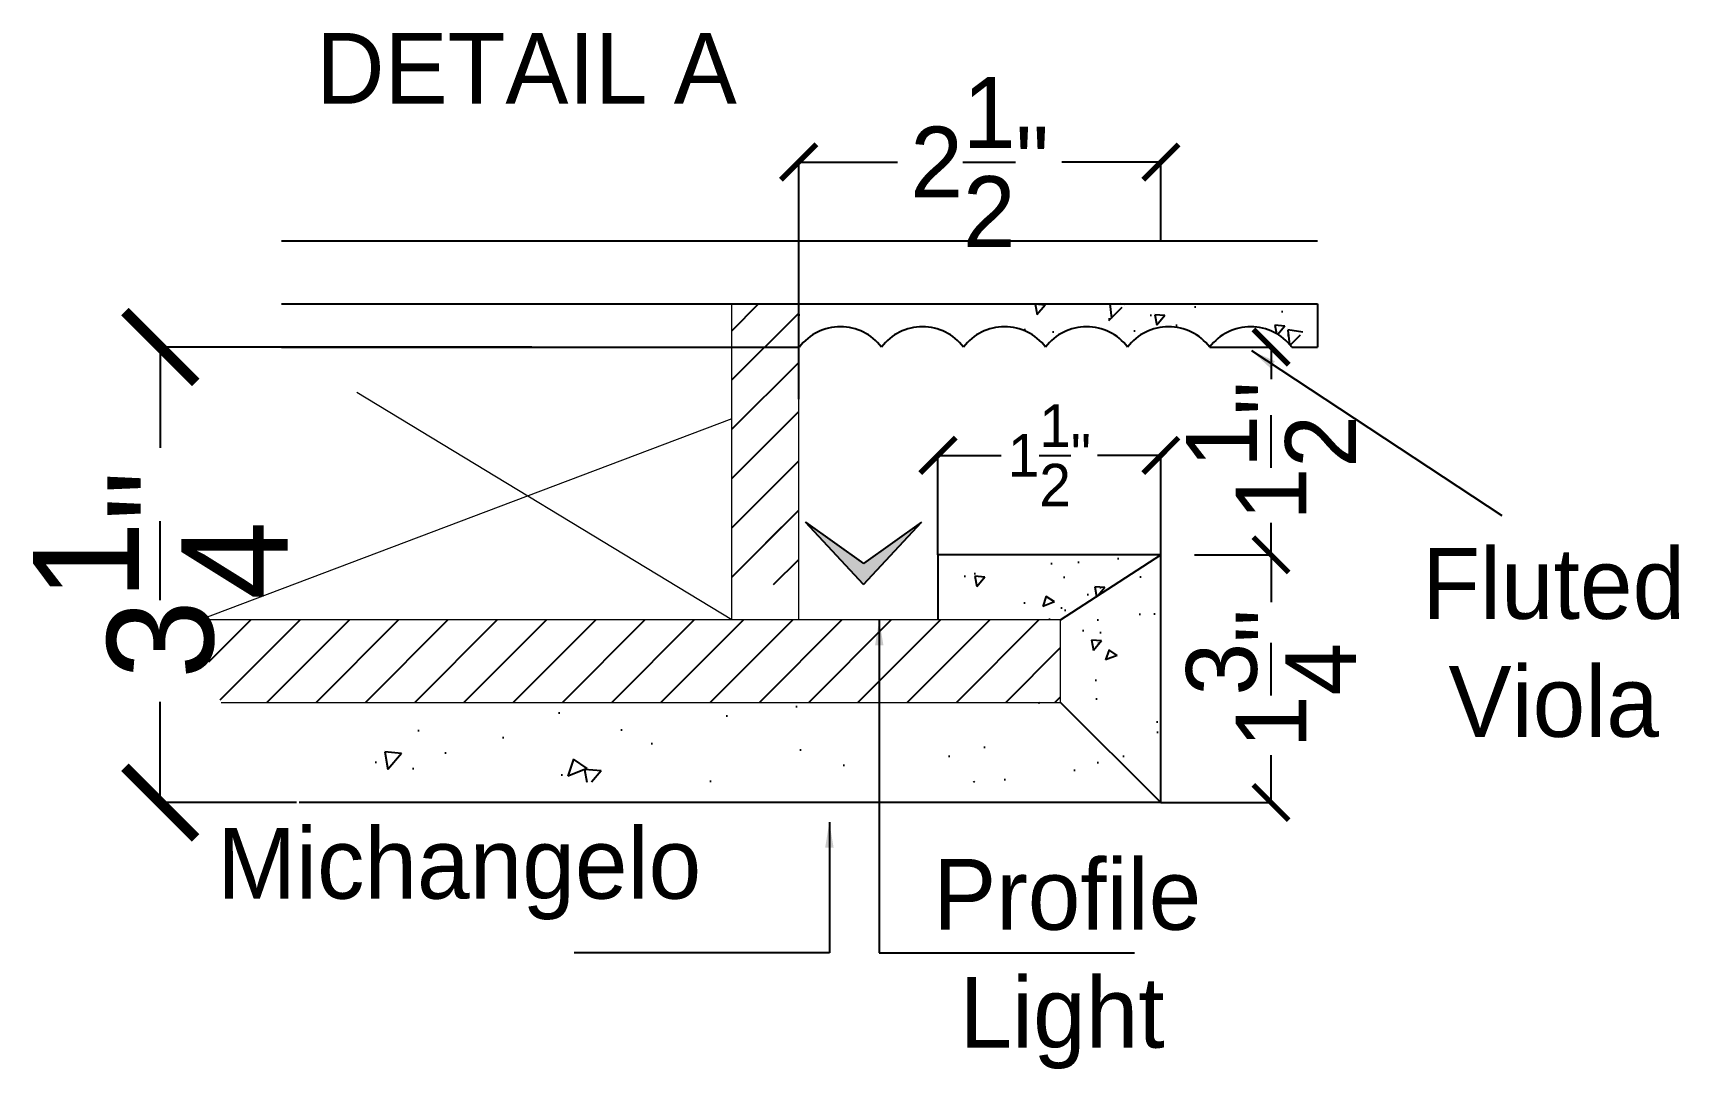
# Model space of a CAD drawing. Header units: inches. Extents: x -137722 to 81594, y -22256 to -1207.
# Drawn here: x -62692.73 to -62681.1, y -2386.95 to -2379.63 of the extents above; entities that cross this region are included whole.
import ezdxf

# ---------------------------------------------------------------- set-up
doc = ezdxf.new("R2010")
doc.units = ezdxf.units.IN
doc.header["$LTSCALE"] = 0.05
doc.header["$MEASUREMENT"] = 0
doc.header["$PDMODE"] = 3
doc.header["$PDSIZE"] = -4
doc.linetypes.add('DASHED2', pattern=[0.375, 0.25, -0.125])
doc.layers.get('Defpoints').update_dxf_attribs({"linetype": 'DASHED2'})
for name, color, linetype in [('Civil Dimension - Text', 7, 'Continuous'), ('Flooring Hatch', 251, 'Continuous'), ('Furniture Layout', 6, 'Continuous'), ('HATCH', 251, 'Continuous'), ('SECTIONCUTEDGES', 7, 'Continuous'), ('text', 176, 'Continuous')]:
    doc.layers.add(name, color=color, linetype=linetype)
doc.layers.add('FURNITURE', color=36, linetype='Continuous', lineweight=18)
doc.styles.add('9-128OF1-4', font='stylu.ttf')
doc.styles.get("Standard").update_dxf_attribs({"font": 'stylu.ttf', "height": 6})
doc.dimstyles.new('Annotative', dxfattribs={"dimtxt": 6, "dimasz": 0.18, "dimexe": 0.18, "dimexo": 0.0625, "dimgap": 0.09, "dimtad": 0, "dimtih": 1, "dimtoh": 1, "dimdec": 3, "dimzin": 0, "dimdsep": 46, "dimlunit": 4, "dimtxsty": 'Standard', "dimcen": 0.09, "dimadec": 0, "dimazin": 0, "dimtfac": 1, "dimtdec": 3, "dimtofl": 0, "dimtmove": 0, "dimatfit": 3, "dimfxl": 1, "dimtolj": 1, "dimtzin": 0, "dimarcsym": 0})
doc.dimstyles.new('DIM 1-4', dxfattribs={"dimtxt": 3.0792, "dimasz": 1.82, "dimexe": 1.82, "dimexo": 0, "dimgap": 0.09, "dimtad": 0, "dimzin": 0, "dimdsep": 46, "dimlunit": 4, "dimtxsty": '9-128OF1-4', "dimblk": 'ARCHTICK', "dimcen": 1.8125, "dimdle": 1.82, "dimclrd": 8, "dimclre": 8, "dimadec": 0, "dimazin": 0, "dimtfac": 1, "dimtofl": 0, "dimtmove": 0, "dimatfit": 3, "dimldrblk": 'OPEN90', "dimfxl": 1, "dimtolj": 1, "dimtzin": 0, "dimlwd": -1, "dimarcsym": 0})
pattern_1 = [(225, (-66245.0339, -2825.19545), (0.17399281, -0.17399281), [])]

# ---------------------------------------------------------------- blocks, each defined once
blk = doc.blocks.new('adwawd')
at = {"layer": 'Flooring Hatch', "ltscale": 50, "true_color": 0xcd6928, "transparency": 33554687}
h = blk.add_hatch(color=32, dxfattribs=at)
h.dxf.hatch_style = 1
h.paths.add_polyline_path([(-77941.34, -7094.04), (-77946.01, -7099.05), (-77941.34, -7095.73), (-77936.68, -7099.05)])
at = {"layer": 'Civil Dimension - Text', "color": 2, "ltscale": 50}
for p, q in [((-77941.34, -7094.04), (-77946.01, -7099.05)), ((-77941.34, -7094.04), (-77936.68, -7099.05)), ((-77946.01, -7099.05), (-77941.34, -7095.73)), ((-77936.68, -7099.05), (-77941.34, -7095.73))]:
    blk.add_line(p, q, dxfattribs=at)
blk = doc.blocks.new('_ArchTick')
at = {"color": 0, "const_width": 0.15}
blk.add_lwpolyline([(-0.5, -0.5), (0.5, 0.5)], dxfattribs=at)
blk = doc.blocks.new('*D564')
at = {"layer": 'Civil Dimension - Text', "color": 8, "lineweight": -2, "ltscale": 50, "transparency": 16777216}
for p, q in [((-62689.209, -2381.848), (-62691.834, -2381.848)), ((-62690.872, -2385.066), (-62691.834, -2385.066))]:
    blk.add_line(p, q, dxfattribs=at)
at = {"layer": 'Civil Dimension - Text', "color": 8, "ltscale": 50, "transparency": 16777216}
for p, q in [((-62691.834, -2381.848), (-62691.834, -2382.559)), ((-62691.834, -2385.066), (-62691.834, -2384.355))]:
    blk.add_line(p, q, dxfattribs=at)
at = {"layer": 'Defpoints', "color": 0, "ltscale": 50, "transparency": 16777216}
for p in [(-62691.834, -2381.848), (-62689.209, -2381.848), (-62690.872, -2385.066)]:
    blk.add_point(p, dxfattribs=at)
at = {"layer": 'Civil Dimension - Text', "color": 8, "ltscale": 50, "transparency": 16777216, "xscale": 0.5, "yscale": 0.5, "zscale": 0.5}
for p, rotation in [((-62691.834, -2381.848), 90), ((-62691.834, -2385.066), 270)]:
    blk.add_blockref('_ArchTick', p, dxfattribs=dict(at, rotation=rotation))
at = {"layer": 'Civil Dimension - Text', "ltscale": 50, "transparency": 16777216, "insert": (-62691.834, -2383.457), "char_height": 0.75, "attachment_point": 5, "rotation": 90, "style": '9-128OF1-4'}
blk.add_mtext('\\A1;3{\\H1x;\\S1/4;}"', dxfattribs=at)
blk = doc.blocks.new('_Open90')
at = {"color": 0, "linetype": 'ByBlock', "lineweight": -2}
for p, q in [((-0.5, 0.5), (0, 0)), ((0, 0), (-1, 0)), ((0, 0), (-0.5, -0.5))]:
    blk.add_line(p, q, dxfattribs=at)
blk = doc.blocks.new('*D565')
at = {"layer": 'Civil Dimension - Text', "color": 8, "lineweight": -2, "ltscale": 50, "transparency": 16777216}
for p, q in [((-62687.323, -2382.216), (-62687.323, -2380.541)), ((-62684.764, -2381.098), (-62684.764, -2380.541))]:
    blk.add_line(p, q, dxfattribs=at)
at = {"layer": 'Civil Dimension - Text', "color": 8, "ltscale": 50, "transparency": 16777216}
for p, q in [((-62687.323, -2380.541), (-62686.625, -2380.541)), ((-62684.764, -2380.541), (-62685.463, -2380.541))]:
    blk.add_line(p, q, dxfattribs=at)
at = {"layer": 'Defpoints', "color": 0, "ltscale": 50, "transparency": 16777216}
for p in [(-62687.323, -2380.541), (-62684.764, -2381.098), (-62687.323, -2382.216)]:
    blk.add_point(p, dxfattribs=at)
at = {"layer": 'Civil Dimension - Text', "color": 8, "ltscale": 50, "transparency": 16777216, "xscale": 0.25, "yscale": 0.25, "zscale": 0.25, "rotation": 180}
blk.add_blockref('_ArchTick', (-62687.323, -2380.541), dxfattribs=at)
at = {"layer": 'Civil Dimension - Text', "color": 8, "ltscale": 50, "transparency": 16777216, "xscale": 0.25, "yscale": 0.25, "zscale": 0.25}
blk.add_blockref('_ArchTick', (-62684.764, -2380.541), dxfattribs=at)
at = {"layer": 'Civil Dimension - Text', "ltscale": 50, "transparency": 16777216, "insert": (-62686.044, -2380.541), "char_height": 0.5, "attachment_point": 5, "style": '9-128OF1-4'}
blk.add_mtext('\\A1;2{\\H1x;\\S1/2;}"', dxfattribs=at)
blk = doc.blocks.new('*D566')
at = {"layer": 'Civil Dimension - Text', "color": 8, "lineweight": -2, "ltscale": 50, "transparency": 16777216}
for p, q in [((-62684.526, -2383.316), (-62683.986, -2383.316)), ((-62684.764, -2385.066), (-62683.986, -2385.066))]:
    blk.add_line(p, q, dxfattribs=at)
at = {"layer": 'Civil Dimension - Text', "color": 8, "ltscale": 50, "transparency": 16777216}
for p, q in [((-62683.986, -2383.316), (-62683.986, -2383.651)), ((-62683.986, -2385.066), (-62683.986, -2384.731))]:
    blk.add_line(p, q, dxfattribs=at)
at = {"layer": 'Defpoints', "color": 0, "ltscale": 50, "transparency": 16777216}
for p in [(-62684.526, -2383.316), (-62684.764, -2385.066), (-62683.986, -2385.066)]:
    blk.add_point(p, dxfattribs=at)
at = {"layer": 'Civil Dimension - Text', "color": 8, "ltscale": 50, "transparency": 16777216, "xscale": 0.25, "yscale": 0.25, "zscale": 0.25}
for p, rotation in [((-62683.986, -2383.316), 90), ((-62683.986, -2385.066), 270)]:
    blk.add_blockref('_ArchTick', p, dxfattribs=dict(at, rotation=rotation))
at = {"layer": 'Civil Dimension - Text', "ltscale": 50, "transparency": 16777216, "insert": (-62683.986, -2384.191), "char_height": 0.5, "attachment_point": 5, "rotation": 90, "style": '9-128OF1-4'}
blk.add_mtext('\\A1;1{\\H1x;\\S3/4;}"', dxfattribs=at)
blk = doc.blocks.new('*D558')
at = {"layer": 'Civil Dimension - Text', "color": 8, "lineweight": -2, "ltscale": 50, "transparency": 16777216}
for p, q in [((-62686.339, -2383.316), (-62686.339, -2382.613)), ((-62684.764, -2383.316), (-62684.764, -2382.613))]:
    blk.add_line(p, q, dxfattribs=at)
at = {"layer": 'Civil Dimension - Text', "color": 8, "ltscale": 50, "transparency": 16777216}
for p, q in [((-62686.339, -2382.613), (-62685.892, -2382.613)), ((-62684.764, -2382.613), (-62685.211, -2382.613))]:
    blk.add_line(p, q, dxfattribs=at)
at = {"layer": 'Defpoints', "color": 0, "ltscale": 50, "transparency": 16777216}
for p in [(-62684.764, -2382.613), (-62686.339, -2383.316), (-62684.764, -2383.316)]:
    blk.add_point(p, dxfattribs=at)
at = {"layer": 'Civil Dimension - Text', "color": 8, "ltscale": 50, "transparency": 16777216, "xscale": 0.25, "yscale": 0.25, "zscale": 0.25, "rotation": 180}
blk.add_blockref('_ArchTick', (-62686.339, -2382.613), dxfattribs=at)
at = {"layer": 'Civil Dimension - Text', "color": 8, "ltscale": 50, "transparency": 16777216, "xscale": 0.25, "yscale": 0.25, "zscale": 0.25}
blk.add_blockref('_ArchTick', (-62684.764, -2382.613), dxfattribs=at)
at = {"layer": 'Civil Dimension - Text', "ltscale": 50, "transparency": 16777216, "insert": (-62685.552, -2382.613), "char_height": 0.3, "attachment_point": 5, "style": '9-128OF1-4'}
blk.add_mtext('\\A1;1{\\H1x;\\S1/2;}"', dxfattribs=at)
blk = doc.blocks.new('*D567')
at = {"layer": 'Civil Dimension - Text', "color": 8, "lineweight": -2, "ltscale": 50, "transparency": 16777216}
for p, q in [((-62684.419, -2381.848), (-62683.986, -2381.848)), ((-62684.526, -2383.316), (-62683.986, -2383.316))]:
    blk.add_line(p, q, dxfattribs=at)
at = {"layer": 'Civil Dimension - Text', "color": 8, "ltscale": 50, "transparency": 16777216}
for p, q in [((-62683.986, -2381.848), (-62683.986, -2382.075)), ((-62683.986, -2383.316), (-62683.986, -2383.09))]:
    blk.add_line(p, q, dxfattribs=at)
at = {"layer": 'Defpoints', "color": 0, "ltscale": 50, "transparency": 16777216}
for p in [(-62684.419, -2381.848), (-62683.986, -2381.848), (-62684.526, -2383.316)]:
    blk.add_point(p, dxfattribs=at)
at = {"layer": 'Civil Dimension - Text', "color": 8, "ltscale": 50, "transparency": 16777216, "xscale": 0.25, "yscale": 0.25, "zscale": 0.25}
for p, rotation in [((-62683.986, -2381.848), 90), ((-62683.986, -2383.316), 270)]:
    blk.add_blockref('_ArchTick', p, dxfattribs=dict(at, rotation=rotation))
at = {"layer": 'Civil Dimension - Text', "ltscale": 50, "transparency": 16777216, "insert": (-62683.986, -2382.582), "char_height": 0.5, "attachment_point": 5, "rotation": 90, "style": '9-128OF1-4'}
blk.add_mtext('\\A1;1{\\H1x;\\S1/2;}"', dxfattribs=at)

msp = doc.modelspace()

# ---------------------------------------------------------------- hatches: boundary and pattern name
at = {"layer": 'Furniture Layout', "ltscale": 50}
h = msp.add_hatch(dxfattribs=at)
h.set_pattern_fill('AR-CONC', color=256, scale=0.11811, angle=180)
h.set_pattern_definition([(230, (0, 0), (-0.847157696, 0.074116695), [0.088582677, -0.974409449]), (175, (0, 0), (0.163879528, -0.888415906), [0.070866142, -0.779527559]), (280.4514445, (-0.0706, 0.0062), (-0.683278165, -0.814299202), [0.075283691, -0.828120605]), (226.1842, (-3e-17, -0.2362), (-1.260521257, 0.195495214), [0.132874016, -1.461614173]), (276.6356355, (-0.105, -0.2199), (-1.103931432, -1.15053378), [0.1129256, -1.242181606]), (171.184164, (-3e-17, -0.2362), (-1.10393143, -1.15053378), [0.106299213, -1.16929134]), (201, (-0.1181, -0.1772), (-0.705008329, 0.475534123), [0.088582677, -0.974409449]), (146, (-0.1181, -0.1772), (-0.287380313, -0.856476431), [0.070866142, -0.779527559]), (251.4514447, (-0.1769, -0.1375), (-0.992388634, -0.380942306), [0.075283689, -0.828120605]), (217.5, (0, 0), (-0.0143620338, -0.3931817171), [0, -0.77007874, 0, -0.7913385827, 0, -0.782480315]), (187.5, (0, 0), (-0.310712052, -0.4658406046), [0, -0.4511811024, 0, -0.7523622047, 0, -0.2982283465]), (147.5, (0.2634, -3e-17), (-0.6304989404, 0.0266396123), [0, -0.2952755906, 0, -0.9212598425, 0, -1.222440945]), (137.5, (0.3815, -5e-17), (-0.688802562, -0.118234231), [0, -0.3838582677, 0, -0.6118110236, 0, -0.868110236])])
h.paths.add_polyline_path([(-62683.6582, -2381.5438), (-62687.3233, -2381.5438), (-62687.3233, -2381.8479), (-62687.318, -2381.8479, -0.4953625), (-62686.7383, -2381.8479, -0.4953625), (-62686.1586, -2381.8479, -0.4953625), (-62685.5789, -2381.8479, -0.4953625), (-62684.9991, -2381.8479, -0.4953625), (-62684.4194, -2381.8479, -0.4953625), (-62683.8397, -2381.8479), (-62683.6582, -2381.8479)])
h = msp.add_hatch(dxfattribs=at)
h.set_pattern_fill('AR-CONC', color=256, scale=0.11811, angle=180)
h.set_pattern_definition([(230, (-60356.858, -4111.6403), (-0.8471577, 0.0741167), [0.08858268, -0.97440945]), (175, (-60356.858, -4111.6403), (0.16387953, -0.8884159), [0.07086614, -0.77952756]), (280.451444, (-60356.9286, -4111.63415), (-0.68327817, -0.8142992), [0.0752837, -0.8281206]), (226.1842, (-60356.858, -4111.8766), (-1.26052126, 0.1954952), [0.132874, -1.4616142]), (276.635635, (-60356.963, -4111.8603), (-1.10393143, -1.1505338), [0.1129256, -1.2421816]), (171.184164, (-60356.858, -4111.8766), (-1.10393143, -1.1505338), [0.1062992, -1.16929134]), (201, (-60356.9761, -4111.8175), (-0.70500833, 0.47553412), [0.08858268, -0.97440945]), (146, (-60356.9761, -4111.8175), (-0.28738031, -0.85647643), [0.07086614, -0.77952756]), (251.451445, (-60357.0348, -4111.7779), (-0.99238863, -0.3809423), [0.0752837, -0.8281206]), (217.5, (-60356.85797, -4111.64033), (-0.014362034, -0.393181717), [0, -0.77007874, 0, -0.79133858, 0, -0.782480315]), (187.5, (-60356.85797, -4111.64033), (-0.31071205, -0.465840605), [0, -0.4511811, 0, -0.752362205, 0, -0.29822835]), (147.5, (-60356.59458, -4111.64033), (-0.63049894, 0.026639612), [0, -0.29527559, 0, -0.92125984, 0, -1.222440945]), (137.5, (-60356.47647, -4111.64033), (-0.68880256, -0.11823423), [0, -0.38385827, 0, -0.61181102, 0, -0.86811024])])
h.paths.add_polyline_path([(-62685.4729, -2383.7751), (-62686.339, -2383.7751), (-62686.339, -2383.3164), (-62684.7642, -2383.3164)])
h = msp.add_hatch(dxfattribs=at)
h.set_pattern_fill('AR-CONC', color=256, scale=0.11811, angle=180)
h.set_pattern_definition([(230, (16248.1742, 43330.6894), (-0.847157696, 0.074116695), [0.088582677, -0.974409449]), (175, (16248.1742, 43330.6894), (0.163879528, -0.888415906), [0.070866142, -0.779527559]), (280.4514445, (16248.1036, 43330.6956), (-0.6832781654, -0.814299202), [0.075283691, -0.828120605]), (226.1842, (16248.1742, 43330.4532), (-1.260521257, 0.195495214), [0.132874016, -1.461614173]), (276.6356355, (16248.0691, 43330.4695), (-1.103931432, -1.15053378), [0.1129256, -1.242181606]), (171.184164, (16248.1742, 43330.4532), (-1.103931431, -1.15053378), [0.106299213, -1.16929134]), (201, (16248.0561, 43330.5122), (-0.7050083293, 0.475534123), [0.088582677, -0.974409449]), (146, (16248.0561, 43330.5122), (-0.287380313, -0.856476431), [0.070866142, -0.779527559]), (251.4514447, (16247.9973, 43330.55186), (-0.992388634, -0.3809423065), [0.075283689, -0.828120605]), (217.5, (16248.1742, 43330.6894), (-0.0143620338, -0.3931817171), [0, -0.7700787402, 0, -0.7913385827, 0, -0.782480315]), (187.5, (16248.1742, 43330.6894), (-0.310712052, -0.4658406046), [0, -0.4511811024, 0, -0.7523622047, 0, -0.2982283465]), (147.5, (16248.43758, 43330.6894), (-0.6304989404, 0.0266396123), [0, -0.2952755906, 0, -0.9212598425, 0, -1.222440945]), (137.5, (16248.5557, 43330.6894), (-0.6888025622, -0.118234231), [0, -0.3838582677, 0, -0.6118110236, 0, -0.8681102362])])
h.paths.add_polyline_path([(-62684.7642, -2385.0664), (-62685.4729, -2384.3578), (-62685.4729, -2383.3164), (-62684.7642, -2383.3164)])
at = {"layer": 'HATCH', "ltscale": 50, "true_color": 0xb3691e}
h = msp.add_hatch(dxfattribs=at)
h.set_pattern_fill('ANSI31', color=32, scale=1.968504, angle=180)
h.set_pattern_definition(pattern_1)
h.paths.add_polyline_path([(-62687.7957, -2381.5438), (-62687.3233, -2381.5438), (-62687.3233, -2383.2314), (-62687.7957, -2383.2314)])
h = msp.add_hatch(dxfattribs=at)
h.set_pattern_fill('ANSI31', color=32, scale=1.968504, angle=180)
h.set_pattern_definition(pattern_1)
h.paths.add_polyline_path([(-62687.7957, -2381.5438), (-62687.3233, -2381.5438), (-62687.3233, -2383.5251), (-62687.7957, -2383.5251)])
h = msp.add_hatch(dxfattribs=at)
h.set_pattern_fill('ANSI31', color=32, scale=1.968504, angle=180)
h.set_pattern_definition([(225, (-65753.20577, -2938.89897), (0.17399281, -0.17399281), [])])
h.paths.add_polyline_path([(-62685.4729, -2383.7751), (-62685.4729, -2384.3578), (-62691.4035, -2384.3578, -0.0409294), (-62691.5531, -2383.7751)])
at = {"layer": 'HATCH', "ltscale": 50, "true_color": 0x939598}
h = msp.add_hatch(dxfattribs=at)
h.set_pattern_fill('AR-CONC', color=252, scale=0.19685, angle=180)
h.set_pattern_definition([(230, (-65652.1203, -2932.6444), (-1.4119295, 0.12352782), [0.1476378, -1.62401575]), (175, (-65652.1203, -2932.6444), (0.27313255, -1.4806932), [0.11811024, -1.2992126]), (280.451444, (-65652.238, -2932.634), (-1.13879694, -1.35716534), [0.1254728, -1.380201]), (226.1842, (-65652.1203, -2933.038), (-2.1008688, 0.3258254), [0.2214567, -2.4360236]), (276.635635, (-65652.2954, -2933.011), (-1.8398857, -1.9175563), [0.1882093, -2.0703027]), (171.18416, (-65652.1203, -2933.038), (-1.8398857, -1.9175563), [0.1771654, -1.9488189]), (201, (-65652.3172, -2932.9396), (-1.1750139, 0.79255687), [0.1476378, -1.62401575]), (146, (-65652.3172, -2932.9396), (-0.4789672, -1.4274607), [0.11811024, -1.2992126]), (251.451445, (-65652.4151, -2932.8736), (-1.65398106, -0.63490384), [0.1254728, -1.380201]), (217.5, (-65652.12033, -2932.64435), (-0.02393672, -0.65530286), [0, -1.28346457, 0, -1.31889764, 0, -1.30413386]), (187.5, (-65652.1203, -2932.64435), (-0.51785342, -0.776401), [0, -0.7519685, 0, -1.253937, 0, -0.49704724]), (147.5, (-65651.68135, -2932.64435), (-1.05083157, 0.04439935), [0, -0.49212598, 0, -1.53543307, 0, -2.03740157]), (137.5, (-65651.4845, -2932.64435), (-1.14800427, -0.19705705), [0, -0.63976378, 0, -1.01968504, 0, -1.4468504])])
edge = h.paths.add_edge_path()
edge.add_line((-62684.7642, -2384.9228), (-62689.9816, -2384.9228))
edge.add_arc((-62690.1407, -2385.6762), 0.7699, 78.0771, 127.63305)
edge.add_arc((-62691.5045, -2384.1473), 1.2819, 314.19473, 350.551)
edge.add_line((-62690.2399, -2384.3578), (-62685.4729, -2384.3578))
edge.add_line((-62685.4729, -2384.3578), (-62684.7642, -2384.9228))

# ---------------------------------------------------------------- linework, layer by layer
at = {"ltscale": 50}
msp.add_line((-62687.318, -2381.8479), (-62687.3233, -2381.8479), dxfattribs=at)
at = {"layer": 'FURNITURE', "ltscale": 50}
msp.add_line((-62687.3233, -2381.8479), (-62687.3233, -2381.0979), dxfattribs=at)
at = {"layer": 'FURNITURE'}
for p, q in [((-62687.7957, -2383.4814), (-62687.7957, -2381.5438)), ((-62687.3233, -2383.7751), (-62687.3233, -2381.5438)), ((-62687.3233, -2383.4814), (-62687.3233, -2381.8479)), ((-62687.7957, -2383.7751), (-62687.7957, -2381.9552)), ((-62687.7957, -2383.7751), (-62690.4444, -2382.1684)), ((-62687.7957, -2382.3543), (-62691.5531, -2383.7751)), ((-62685.4729, -2383.7751), (-62691.5531, -2383.7751)), ((-62685.4729, -2383.7751), (-62690.7091, -2383.7751)), ((-62685.4729, -2384.3578), (-62685.4729, -2383.7751)), ((-62691.4035, -2384.3578), (-62685.4729, -2384.3578))]:
    msp.add_line(p, q, dxfattribs=at)
at = {"layer": 'Furniture Layout', "ltscale": 50}
for p, q in [((-62683.6582, -2381.5438), (-62683.6582, -2381.8479)), ((-62690.9777, -2381.8479), (-62687.3233, -2381.8479)), ((-62683.8397, -2381.8479), (-62683.6582, -2381.8479)), ((-62684.7642, -2383.3164), (-62686.339, -2383.3164)), ((-62686.339, -2383.3164), (-62686.339, -2383.7751)), ((-62685.4729, -2383.7751), (-62684.7642, -2383.3164)), ((-62685.4729, -2383.7751), (-62684.7642, -2383.3164)), ((-62684.7642, -2385.0664), (-62684.7642, -2383.3164)), ((-62685.4729, -2384.3578), (-62684.7642, -2385.0664))]:
    msp.add_line(p, q, dxfattribs=at)
at = {"layer": 'Furniture Layout', "color": 18, "ltscale": 50, "true_color": 0x000000}
msp.add_line((-62684.7642, -2385.0664), (-62690.8516, -2385.0664), dxfattribs=at)
at = {"layer": 'Furniture Layout', "ltscale": 50}
for centre in [(-62687.0281, -2382.0687), (-62686.4484, -2382.0687), (-62685.8687, -2382.0687), (-62685.289, -2382.0687), (-62684.7093, -2382.0687), (-62684.1296, -2382.0687)]:
    msp.add_arc(centre, 0.3644, 37.29582, 142.70418, dxfattribs=at)
at = {"layer": 'SECTIONCUTEDGES'}
for p, q in [((-62690.9777, -2381.0979), (-62683.6582, -2381.0979)), ((-62690.9777, -2381.5438), (-62683.6582, -2381.5438))]:
    msp.add_line(p, q, dxfattribs=at)

# ---------------------------------------------------------------- block references
at = {"layer": 'Civil Dimension - Text', "xscale": 0.08794456663024745, "yscale": 0.08794456663024745, "zscale": 0.08794456663024745, "rotation": 180}
msp.add_blockref('adwawd', (-69541.3836, -3007.4071), dxfattribs=at)

# ---------------------------------------------------------------- texts
at = {"layer": 'text', "ltscale": 50, "char_height": 0.5, "style": '9-128OF1-4'}
for s, insert, attachment_point in [('{\\C242;\\c2564301;DETAIL A}', (-62690.7328, -2379.629), 1), ('Fluted\\P Viola', (-62682.9181, -2384.6086), 7), ('\\pi24.14451;Michangelo', (-62715.576, -2385.8955), 7), ('Profile\\P Light', (-62686.3733, -2386.9485), 7)]:
    msp.add_mtext_dynamic_manual_height_columns(s, width=27.734554, gutter_width=0.6061, heights=[0], dxfattribs=dict(at, insert=insert, attachment_point=attachment_point))

# ---------------------------------------------------------------- dimensions: what is measured, and where the dimension line sits
at = {"layer": 'Civil Dimension - Text', "ltscale": 50}
for base, p1, p2, override, picture, middle in [((-62687.3233, -2380.541), (-62684.7642, -2381.0979), (-62687.3233, -2382.2164), {"dimtxt": 0.5, "dimasz": 0.25, "dimexe": 0, "dimdle": 0, "dimclrt": 256, "dimtmove": 1, "dimfxl": 0, "dimarcsym": 1}, '*D565', (-62686.0437, -2380.541)), ((-62684.7642, -2382.6134), (-62686.339, -2383.3164), (-62684.7642, -2383.3164), {"dimtxt": 0.3, "dimasz": 0.25, "dimexe": 0, "dimdle": 0, "dimclrt": 256, "dimtmove": 1, "dimfxl": 0, "dimarcsym": 1}, '*D558', (-62685.5516, -2382.6134))]:
    dim = msp.add_linear_dim(base=base, p1=p1, p2=p2, dimstyle='DIM 1-4', override=override, dxfattribs=at)
    dim.commit()
    dim.dimension.update_dxf_attribs({"geometry": picture, "text_midpoint": middle})
for base, p1, p2, override, picture, middle in [((-62691.8336, -2381.8479), (-62690.8723, -2385.0664), (-62689.2091, -2381.8479), {"dimtxt": 0.75, "dimasz": 0.5, "dimexe": 0, "dimdle": 0, "dimclrt": 256, "dimtmove": 1, "dimfxl": 0, "dimarcsym": 1}, '*D564', (-62691.8336, -2383.4572)), ((-62683.9865, -2381.8479), (-62684.5256, -2383.3164), (-62684.4194, -2381.8479), {"dimtxt": 0.5, "dimasz": 0.25, "dimexe": 0, "dimdle": 0, "dimclrt": 256, "dimtmove": 1, "dimfxl": 0, "dimarcsym": 1}, '*D567', (-62683.9865, -2382.5822)), ((-62683.9865, -2385.0664), (-62684.5256, -2383.3164), (-62684.7642, -2385.0664), {"dimtxt": 0.5, "dimasz": 0.25, "dimexe": 0, "dimdle": 0, "dimclrt": 256, "dimtmove": 1, "dimfxl": 0, "dimarcsym": 1}, '*D566', (-62683.9865, -2384.1914))]:
    dim = msp.add_linear_dim(base=base, p1=p1, p2=p2, angle=270, dimstyle='DIM 1-4', override=override, dxfattribs=at)
    dim.commit()
    dim.dimension.update_dxf_attribs({"geometry": picture, "text_midpoint": middle})

# ---------------------------------------------------------------- leaders
at = {"ltscale": 50}
msp.add_leader([(-62684.1247, -2381.8733), (-62682.3559, -2383.039)], dimstyle='Annotative', override={"dimscale": 0, "dimgap": 0.09, "dimtad": 0}, dxfattribs=at)
at = {"layer": 'Civil Dimension - Text', "ltscale": 50}
for points in [[(-62686.7541, -2383.7751), (-62686.7541, -2386.1276), (-62684.9499, -2386.1276)], [(-62687.1064, -2385.2033), (-62687.1064, -2386.1276), (-62688.9106, -2386.1276)]]:
    msp.add_leader(points, dimstyle='Annotative', override={"dimscale": 0, "dimgap": 0.09, "dimtad": 0}, dxfattribs=at)

doc.saveas('drawing.dxf')
